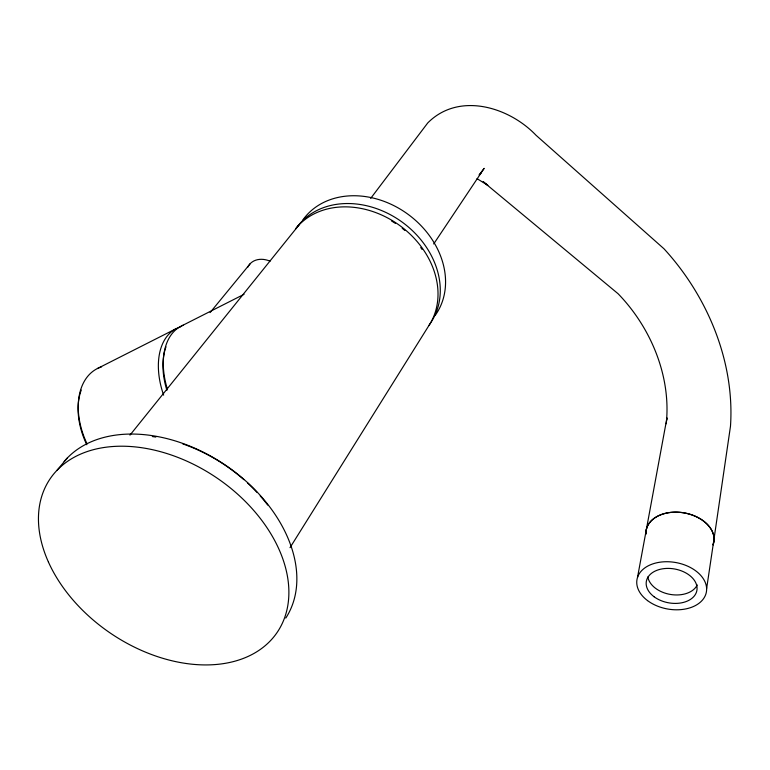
<?xml version="1.0" encoding="UTF-8"?>
<svg xmlns="http://www.w3.org/2000/svg" width="770" height="770" viewBox="0 0 770 770"><rect width="100%" height="100%" fill="white"/><g stroke="black" fill="none" stroke-linecap="round" stroke-linejoin="round"><path stroke-width="1.16" d="M666.233 423.789C671.325 376.395 650.881 327.529 618.079 293.726L483.194 181.72L487.814 185.31L477.034 178.65M666.676 420.247L666.964 417.879L637.512 577.404M714.069 538.625L730.48 426.272C734.888 361.592 707.389 296.036 663.971 248.768L536.026 135.26C508.826 106.761 458.728 91.688 427.735 122.95L370.649 198.429M706.619 588.646L714.05 538.74M290.011 547.672L430.757 322.582M433.703 243.955L484.157 168.351L479.133 174.925L480.981 173.212M129.976 435.127L299.058 224.888M210.095 312.582L250.231 263.648M57.192 470.085L67.288 458.034M97.405 368.541L176.436 328.53M181.258 326.095L244.061 294.294M713.087 544.708A34.323 23.562 9.7 0 0 683.337 512.753A34.323 23.562 9.7 0 0 645.982 534.139A34.323 23.629 9.9 0 1 683.337 512.762A34.323 23.629 9.9 0 1 713.068 544.852M697.235 584.94A25.564 17.19 10.2 0 1 670.612 594.479A25.564 17.19 10.2 0 1 647.84 576.923M167.456 389.408A67.211 41.821 63.8 0 1 183.25 325.2M295.882 228.757A82.169 66.201 36.2 0 1 399.986 220.566A82.169 66.201 36.2 0 1 431.229 321.908M391.516 220.98A78.829 63.448 36.2 0 1 395.491 223.464M402.209 228.295A78.829 63.448 36.2 0 1 404.953 230.528M420.728 247.545A78.829 63.448 36.2 0 1 422.027 249.403M295.969 228.363A82.428 66.278 36.2 0 1 399.928 225.649A82.428 66.278 36.2 0 1 428.967 325.527M166.917 390.371A64.324 40.098 63.7 0 1 165.993 346.837M302.841 219.979A81.582 65.999 36.3 0 1 407.407 213.848A81.582 65.999 36.3 0 1 435.204 315.373M152.373 436.552A131.295 90.985 34.1 0 1 155.819 437.062M182.731 443.876A131.295 90.985 34.1 0 1 243.898 479.662M247.507 482.915A131.295 90.985 34.1 0 1 256.988 492.357M260.221 495.938A131.295 90.985 34.1 0 1 267.7 505.053M64.122 461.557A135.818 93.988 34.1 0 1 228.555 467.323A135.818 93.988 34.1 0 1 285.776 618.098M163.644 395.145A67.077 41.898 63.7 0 1 180.517 326.894M86.943 443.616A64.853 43.13 63.2 0 1 101.602 366.838M86.798 444.742A62.062 41.349 63.2 0 1 81.245 390.063M247.796 267.2A21.079 16.468 38.8 0 1 270.078 261.184M647.532 600.6A35.256 23.591 10.2 0 0 705.638 594.738A35.256 23.591 10.2 0 0 661.873 561.965A35.256 23.591 10.2 0 0 647.532 600.6M654.096 596.76A25.68 17.181 10.2 0 0 696.369 592.38A25.68 17.181 10.2 0 0 664.385 568.578A25.68 17.181 10.2 0 0 654.096 596.76M48.414 562.004A137.06 94.104 34 0 0 263.667 646.916A137.06 94.104 34 0 0 178.871 457.794A137.06 94.104 34 0 0 48.414 562.004"/></g></svg>
